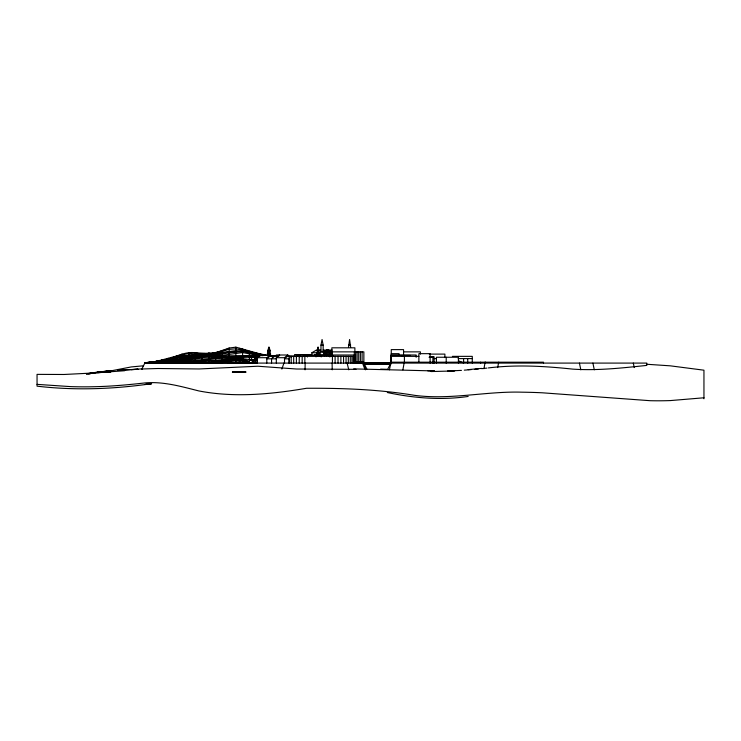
<?xml version="1.0" encoding="UTF-8"?>
<svg xmlns="http://www.w3.org/2000/svg" width="741" height="741" viewBox="0 0 741 741"><rect width="100%" height="100%" fill="white"/><g stroke="black" fill="none" stroke-linecap="round" stroke-linejoin="round"><path stroke-width="1.11" d="M305.051 369.824L305.153 363.09M202.191 355.773L221.439 351.049M160.649 361.673L156.156 362.016L167.383 360.283L161.77 361.043L161.77 363.071C177.553 363.294 193.271 361.645 208.925 359.811C222.402 361.599 236.87 355.069 249.346 361.627M320.973 351.864L320.973 345.121L322.066 339.508L323.159 345.121L323.159 351.864M348.502 347.372L349.585 339.508L350.678 347.372M317.38 350.558L316.935 353.929L319.176 353.929L318.732 350.558M389.414 369.824L390.803 363.09L386.32 362.636L363.859 363.09L365.433 369.824M402.882 369.824L404.28 362.192M483.956 368.703L485.114 362.192M497.656 367.582L498.721 362.192M319.454 355.226L320.297 351.864L323.826 351.864L324.669 355.226M268.01 350.558L267.371 353.929L270.548 353.929L270.548 355.699M281.876 369.074L283.923 363.09M268.964 347.168L267.696 350.558L270.233 350.558L268.964 347.168L268.964 353.929M331.949 356.551L331.949 352.308L327.615 349.613L323.122 352.308L332.107 352.308L327.615 349.613L326.457 352.308L326.457 355.699M141.67 369.426L144.828 363.09L148.302 362.219L165.141 360.802M387.812 369.074L390.803 363.09L363.859 363.09L366.86 369.074M331.505 356.328L331.505 352.308L327.615 349.613L325.373 352.308L325.373 355.337M206.683 353.661C188.909 350.854 172.06 357.829 155.036 361.58L155.036 363.071C187.593 363.738 220.309 361.978 252.709 363.201L252.746 360.395L256.497 357.699L266.806 357.699L269.983 355.004L272.364 357.023M274.744 356.125L271.567 358.82L271.567 363.09M276.328 363.09L276.328 357.699L279.505 355.004M276.328 357.699L284.516 357.699L287.693 355.004L290.074 357.023M330.792 355.763L330.792 352.308L327.615 349.613L324.438 352.308L324.438 355.763M256.627 359.496L255.543 360.395L255.543 363.257M314.981 355.226L317.509 353.207M257.803 357.699L254.33 360.395L254.33 363.257M257.081 357.699L253.45 360.395L253.45 363.257M256.636 357.699L252.913 360.395L252.913 363.257M329.856 357.023L329.856 352.308L327.615 349.613L323.724 352.308L323.724 354.328M323.28 352.308L327.615 349.613L328.782 352.308L328.782 355.699M296.048 356.625L298.743 355.004L300.54 356.078M303.013 356.625L305.709 355.004L307.506 356.078M311.896 355.059L311.896 352.762L316.388 350.067L320.825 350.067M315.935 356.847L318.63 355.226L321.325 356.847M199.94 353.929C189.103 349.872 178.553 355.495 168.503 359.079L168.503 358.385M141.883 368.99L157.935 368.509L199.134 368.962L257.905 366.23L296.613 369.018L355.995 369.333M203.312 355.319L215.659 352.79L229.136 348.02L235.87 347.168L262.814 354.68M222.402 350.762L228.172 348.881M179.507 357.116C156.175 362.553 171.931 358.107 181.675 356.301C190.78 356.013 199.922 356.254 208.925 354.569C226.209 355.532 243.539 346.658 259.934 355.847M256.08 356.578L249.346 357.699L259.452 356.393M488.384 367.925C516.375 364.507 544.654 366.128 572.598 369.111C597.339 370.815 622.218 367.971 646.791 365.406L646.791 363.09L144.828 363.09L159.528 360.923M146.561 362.97L144.828 363.09C168.022 360.182 190.956 352.892 214.538 353.068M181.98 356.893L188.714 355.347L206.683 354.865M111.15 370.824L131.361 366.915L143.476 365.795M184.222 356.819L188.714 355.856L202.191 355.967M204.433 355.3L208.925 354.365M167.318 359.922L144.828 363.09C177.794 361.969 209.731 352.392 242.603 351.28M155.036 361.932C170.782 359.755 186.195 355.921 202.191 355.467L168.503 361.506L144.828 363.09L165.141 360.7M212.296 353.726L214.538 353.3M155.036 361.58L144.828 363.09L168.503 361.756L202.191 355.476M265.704 355.18L235.87 348.807L229.136 349.344L215.659 352.929L203.303 355.245L217.91 352.66M111.15 371.547L86.447 373.872L111.15 370.648M193.206 355.245L208.925 353.374L214.538 353.568M86.447 373.825L90.939 373.121L63.995 374.483L37.05 374.372L37.05 386.154C75.128 390.655 113.679 389.173 151.572 383.671L144.828 384.505L151.572 383.671M149.423 362.803L151.664 362.469L148.302 362.738M148.302 362.618L144.828 363.09L161.77 361.043M88.698 373.797L90.939 373.501L88.698 373.797M106.658 372.306L111.15 371.732L105.537 372.417M486.939 368.101L481.65 368.675M106.658 372.288L111.15 371.741M254.96 357.097C237.444 357.579 219.771 357.338 202.191 358.023C184.305 360.58 166.456 363.85 148.302 363.071L148.302 362.219M703.95 397.778L670.272 400.585A331.885 331.885 0 0 1 650.061 400.696L542.273 392.795A553.231 553.231 0 0 0 522.072 392.184C486.068 391.072 450.278 400.196 414.284 395.296C378.651 389.377 342.537 388.071 306.505 388.275C271.002 394.277 234.397 397.852 198.727 390.905C181.119 386.487 163.187 381.263 144.828 382.94C129.166 384.699 113.447 386.144 97.673 386.626A426.344 426.344 0 0 1 70.728 386.626L37.05 384.366M468.173 396.444C441.256 400.409 413.858 398.139 387.339 392.526M202.191 355.56L195.374 356.291L181.675 356.301L181.98 363.09L222.402 361.812L235.87 359.783L242.603 360.524L249.346 362.858M112.271 371.621L124.627 370.732M146.561 362.914L144.828 363.09L160.649 361.525M165.141 360.95L161.77 361.275L161.77 359.709M481.65 368.397L468.173 369.629M97.673 372.686L104.416 372.093M474.916 369.277L478.362 368.972M215.659 353.179L235.87 350.65L242.603 351.401M160.649 361.367L155.036 361.83L168.402 359.552L168.503 363.081C182.008 363.109 195.531 362.673 208.925 360.839C222.43 362.812 236.777 355.819 249.346 362.358M471.313 369.592L464.292 370.167M142.541 368.842L117.884 370.37L138.095 369.24L131.361 369.694M158.398 361.988L160.649 361.812M193.206 356.819L195.448 356.653M461.439 370.389L447.972 370.982L454.705 370.88M151.664 362.173L144.828 363.09L168.494 360.784L202.191 355.671L215.659 354.902L222.402 355.31L242.603 352.568L259.452 355.634C240.316 355.171 221.318 356.43 202.191 356.05C184.305 359.015 166.595 363.599 148.302 362.933C168.865 364.368 188.612 357.736 208.925 356.43C228.784 358.19 248.698 355.939 268.427 355.328M269.548 355.828L279.653 355.458M450.38 371.046L431.049 371.556M447.972 370.935L454.705 370.648M117.884 370.352L124.627 370.083M239.417 363.09L252.709 363.081M188.529 356.402L188.714 363.09L222.402 362.571L235.87 360.858L252.588 363.516M155.036 363.071C186.519 363.488 217.984 354.643 249.346 359.58M228.219 363.09L242.603 363.007L242.603 348.65M353.661 368.898L434.495 370.935L427.761 370.815M320.973 345.121L323.159 345.121M348.502 345.121L350.678 345.121M323.039 350.067L332.264 350.067M268.01 351.679L269.919 351.679L270.548 353.929M317.38 351.679L318.732 351.679M331.848 351.864L363.859 351.864L363.859 364.322L390.803 364.322L390.803 355.004L416.146 355.004L416.146 357.31M403.549 351.864L420.388 351.864L420.388 354.105M311.896 352.762L320.881 352.762M391.257 353.661L399.056 353.661L399.056 355.458M429.298 354.105L444.887 354.105L444.887 357.57M309.97 354.559L294.594 354.559L294.594 356.356M269.983 355.004L260.795 355.004L257.396 357.699L257.396 363.09M276.291 355.004L287.86 355.004M311.489 355.004L299.92 355.004L299.92 356.801M314.138 355.004L326.846 355.004M331.848 355.004L354.883 355.004M329.856 355.226L307.404 355.226L307.404 357.023M390.803 355.458L410.514 355.458M329.384 355.902L331.533 355.902M278.94 356.125L269.983 356.125L266.806 358.82L276.328 358.82M299.92 356.125L287.693 356.125L284.516 358.82L289.277 358.82L289.277 363.09M329.087 356.125L333.58 356.125M418.878 356.356L391.257 356.356L391.257 362.192M452.38 356.356L472.276 356.356L472.276 363.09M429.613 356.801L434.106 356.801L434.106 363.09M429.048 357.255L433.207 357.255M434.106 358.598L436.421 358.598M458.188 358.598L472.276 358.598M252.746 360.395L257.071 360.395L257.071 363.257M354.096 362.192L363.859 362.192M390.803 362.192L543.496 362.192L543.496 363.09M363.859 363.646L390.803 363.646M216.122 363.09L215.659 363.09L215.659 352.744M646.791 364.266L670.272 365.832L703.95 370.194L703.95 398.778M380.605 369.12L387.339 369.314M253.755 360.107L249.346 360.015L253.672 360.2M262.814 355.106L251.588 353.383M269.548 355.421L272.92 356.023M245.975 351.947L248.216 352.392M239.241 348.372L245.493 350.28M259.934 355.532L249.346 352.614M458.735 360.839L462.634 362.636M195.448 356.791L195.346 356.078L195.439 356.912M290.667 356.356L291.38 357.042M362.895 364.09L364.433 368.082M347.103 363.09L348.789 369.824M633.314 363.09L634.25 367.582M592.902 363.09L594.291 369.824M579.425 363.09L580.824 369.824M175.052 357.931L175.246 363.081M332.107 363.09L332.218 369.824M485.244 362.192L485.244 363.09M480.622 362.192L480.622 363.09M467.728 358.598L467.728 363.09M463.607 358.598L463.607 363.09M458.41 363.09L458.41 357.255L436.421 357.255L436.421 363.09M446.212 357.255L446.212 363.09M432.901 356.801L432.901 363.09M430.104 363.09L430.104 353.661L418.878 353.661L418.878 362.192M404.41 356.356L404.41 362.192M403.549 355.226L403.549 349.613L391.257 349.613L391.257 355.458M402.039 355.458L402.039 356.356M386.32 362.636L386.32 363.646M384.125 364.322L384.125 362.525L384.014 364.322M381.828 362.636L381.828 364.322M379.633 364.322L379.633 362.525L379.522 364.322M377.336 362.636L377.336 364.322M375.141 364.322L375.141 362.525L375.029 364.322M372.843 362.636L372.843 364.322M370.657 364.322L370.657 362.525L370.546 364.322M368.351 362.636L368.351 363.646M363.414 362.192L363.414 363.09M362.099 351.864L362.099 363.09M361.793 362.192L361.793 363.09M361.432 362.192L361.432 363.09M360.376 351.864L360.376 363.09M359.996 362.192L359.996 363.09M359.607 362.192L359.607 363.09M359.366 362.192L359.366 363.09M358.709 351.864L358.709 363.09M358.487 362.192L358.487 363.09M358.357 362.192L358.357 363.09M358.079 362.192L357.977 363.09M357.56 362.192L357.56 363.09M357.273 362.192L357.273 363.09M357.125 351.864L357.125 363.09M356.458 362.192L356.458 363.09M356.384 362.192L356.384 363.09M356.125 362.192L356.125 363.09M355.949 362.192L355.949 363.09M355.819 362.192L355.819 363.09M355.661 351.864L355.68 363.09M355.587 362.192L355.587 363.09M355.374 362.192L355.374 363.09M355.245 362.192L355.245 363.09M355.143 363.09L355.013 356.356L289.083 356.356L289.083 363.09M354.883 351.864L354.883 347.816L331.848 347.816L331.848 356.356M354.837 356.356L354.837 363.09M354.337 351.864L354.244 363.09M353.281 356.356L353.281 363.09M351.956 356.356L351.956 363.09M350.289 356.356L350.289 363.09M348.316 356.356L348.316 363.09M346.066 356.356L346.066 363.09M343.565 356.356L343.565 363.09M340.879 356.356L340.879 363.09M338.035 356.356L338.035 363.09M335.099 356.356L335.099 363.09M332.413 356.356L332.413 363.09M327.615 349.613L327.615 355.004M304.847 356.356L304.847 363.09M302.161 356.356L302.161 363.09M299.225 356.356L299.225 363.09M296.381 356.356L296.381 363.09M293.695 356.356L293.695 363.09M291.204 356.356L291.204 363.09M284.516 357.699L284.516 363.09M269.919 350.558L269.919 351.679M266.806 357.699L266.806 363.09M262.814 354.263L262.814 355.708M256.08 353.235L256.08 358.57M251.588 357.699L251.588 360.932M249.346 351.188L249.346 352.04M249.346 352.299L249.346 363.303M235.87 347.168L235.87 363.062M229.136 348.02L229.136 363.081M222.402 350.428L222.402 363.09M208.925 352.809L208.925 363.053M202.191 353.448L202.191 363.071M195.448 352.873L195.448 363.081M188.714 352.484L188.714 355.967M181.98 354.003L181.98 356.523M175.246 356.634L175.246 358.098M318.056 347.168L317.157 350.558L318.954 350.558L318.056 347.168M97.673 372.084L90.939 373.094L111.15 370.695L97.673 372.075M239.139 372.075L232.405 372.139L245.873 372.028L232.405 372.093L245.873 372.075L239.139 372.075M356.893 363.09L356.893 362.192L356.856 363.09"/></g></svg>
